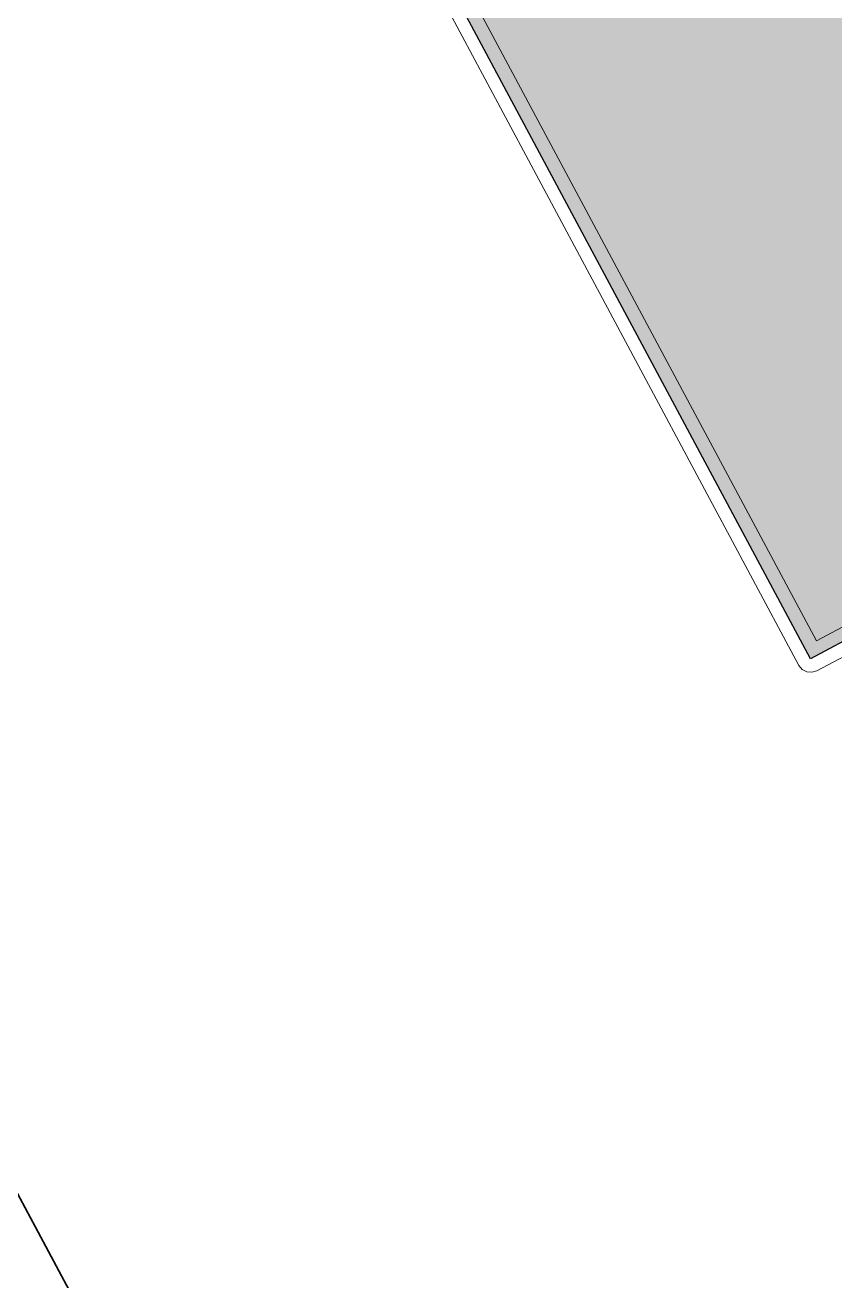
# Model space of a CAD drawing. Header units: millimetres. Extents: x 0 to 224629, y -187555 to 25097.
# Drawn here: x 73986 to 75785, y -179188 to -176398 of the extents above; entities that cross this region are included whole.
import ezdxf

# ---------------------------------------------------------------- set-up
doc = ezdxf.new("R2010")
doc.units = ezdxf.units.MM
doc.linetypes.add('Solid', pattern=[0])
for name, color, linetype, lineweight in [('Border', 7, 'Solid', 35), ('Room Walls', 47, 'Solid', 35), ('Studio Apartment', 1, 'Solid', 35)]:
    doc.layers.add(name, color=color, linetype=linetype, lineweight=lineweight)

msp = doc.modelspace()

# ---------------------------------------------------------------- hatches: boundary and pattern name
at = {"layer": 'Studio Apartment', "linetype": 'Solid', "lineweight": 25}
msp.add_hatch(color=252, dxfattribs=at).paths.add_polyline_path([(74259, -175056), (75493, -174396), (76966, -177146), (75731, -177806)], flags=0)

# ---------------------------------------------------------------- linework, layer by layer
at = {"layer": 'Border', "color": 1, "linetype": 'Solid', "lineweight": 35}
msp.add_line((78552, -187555), (0, -40819), dxfattribs=at)
at = {"layer": 'Room Walls', "color": 47, "linetype": 'Solid', "lineweight": 9}
for p, q in [((75705, -177821), (74233, -175070)), ((74300, -175069), (75744, -177766)), ((75744, -177766), (76731, -177237)), ((76759, -177290), (75745, -177833)), ((75712, -177830), (75705, -177821)), ((75723, -177835), (75712, -177830)), ((75745, -177833), (75734, -177836)), ((75734, -177836), (75723, -177835))]:
    msp.add_line(p, q, dxfattribs=at)
at = {"layer": 'Studio Apartment', "color": 252, "linetype": 'Solid', "lineweight": 25}
for p, q in [((75731, -177806), (74259, -175056)), ((76966, -177146), (75731, -177806))]:
    msp.add_line(p, q, dxfattribs=at)

doc.saveas('drawing.dxf')
